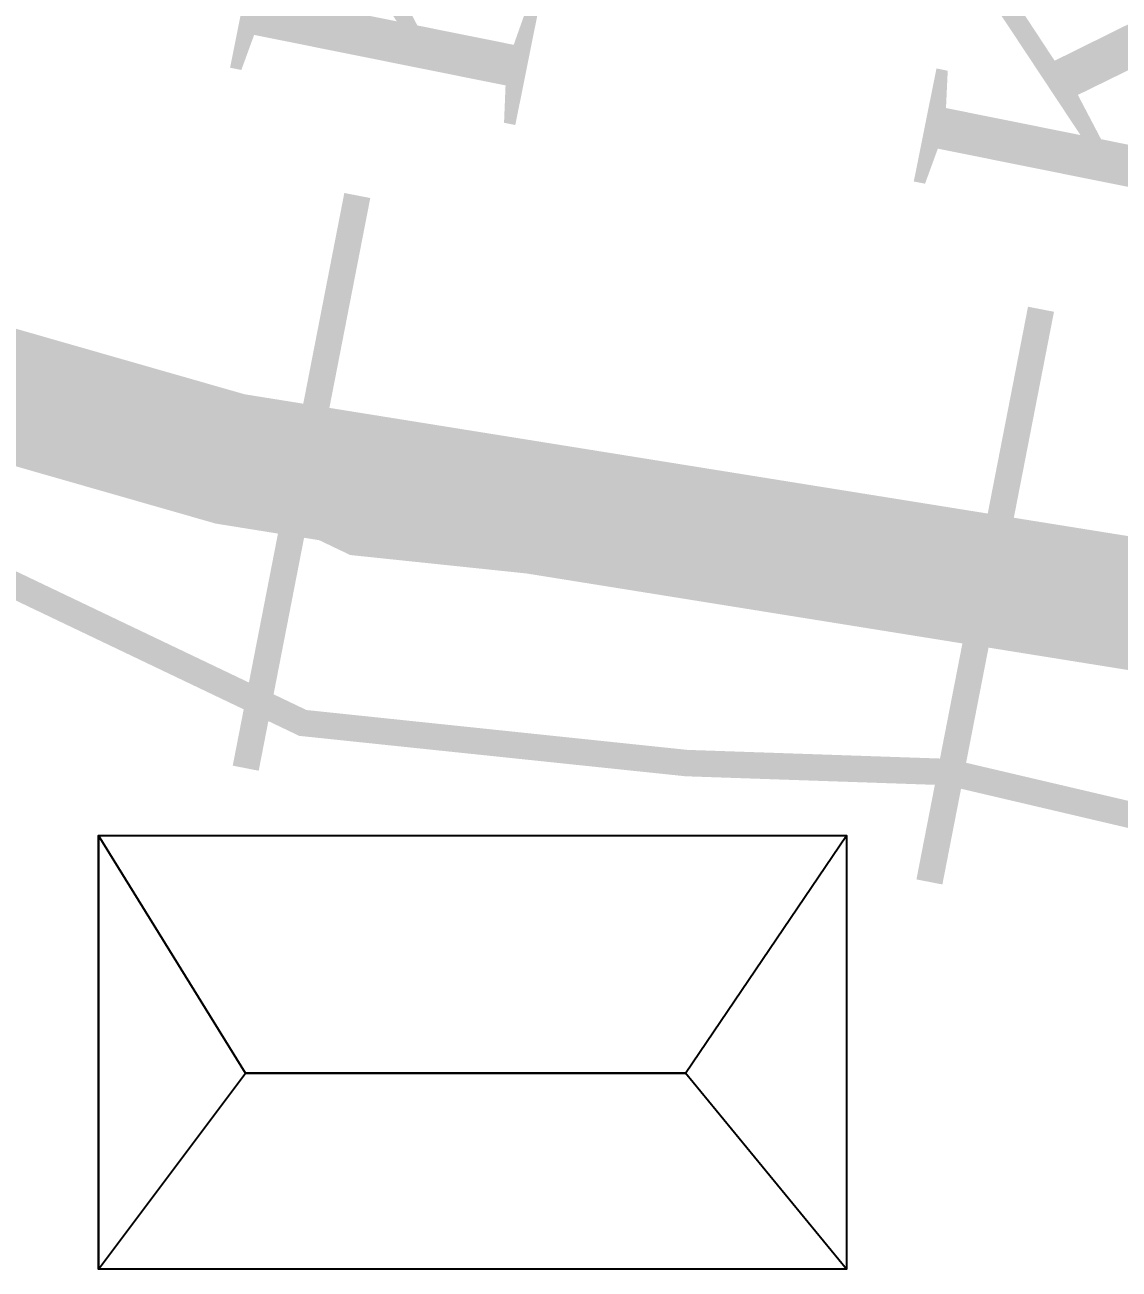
# Model space of a CAD drawing. Header units: inches. Extents: x -885 to 26362, y -28010 to 990.
# Drawn here: x 4378.047 to 4381.294, y -2391.086 to -2387.394 of the extents above; entities that cross this region are included whole.
import ezdxf

# ---------------------------------------------------------------- set-up
doc = ezdxf.new("R2010")
doc.units = ezdxf.units.IN
doc.header["$MEASUREMENT"] = 0
doc.layers.add('BUILDING', color=5, linetype='Continuous', lineweight=15)
doc.layers.add('Text', color=7, linetype='Continuous')
doc.styles.add('Text', font='times.ttf', dxfattribs={"height": 240})

msp = doc.modelspace()

# ---------------------------------------------------------------- linework, layer by layer
at = {"layer": 'BUILDING', "const_width": 0.078483}
for points in [[(4374.860913, -2387.952664), (4378.127331, -2388.501051), (4379.023226, -2388.928892), (4380.048405, -2389.036129), (4380.857988, -2389.063863), (4382.142761, -2389.365237)], [(4374.769952, -2388.494464), (4377.96024, -2389.030071), (4378.871909, -2389.465444), (4380.010376, -2389.584532), (4380.785152, -2389.611073), (4382.004477, -2389.897094)]]:
    msp.add_lwpolyline(points, dxfattribs=at)
at = {"layer": 'Text', "color": 1, "const_width": 0.392416}
msp.add_lwpolyline([(4356.676092, -2384.132801), (4358.060912, -2384.26366), (4359.254439, -2384.101369), (4360.970403, -2384.286261), (4362.646768, -2384.674534), (4364.204335, -2384.840936), (4365.717904, -2384.951871), (4367.596664, -2385.245849), (4369.061834, -2385.513942), (4369.189541, -2386.211482), (4369.774241, -2386.650988), (4369.774241, -2386.650988), (4371.946787, -2386.682312), (4373.162548, -2387.244529), (4375.736495, -2387.845427), (4377.175265, -2388.257735), (4378.656164, -2388.682117), (4380.527995, -2388.982511), (4382.51831, -2389.301919)], dxfattribs=at)
at = {"layer": 'Text', "color": 0, "lineweight": 25, "const_width": 0.078483}
for points in [[(4378.702323, -2389.599685), (4379.033462, -2387.90053)], [(4380.731116, -2389.937163), (4381.062255, -2388.238008)]]:
    msp.add_lwpolyline(points, dxfattribs=at)
at = {"layer": 'Text'}
msp.add_lwpolyline([(4378.265018, -2389.799477), (4380.485036, -2389.799477), (4380.485036, -2391.085922), (4378.265018, -2391.085922)], close=True, dxfattribs=at)
msp.add_lwpolyline([(4380.00731, -2390.504517), (4380.485036, -2389.799477), (4380.485036, -2391.085922), (4380.00731, -2390.504517), (4378.701715, -2390.504517), (4378.265018, -2389.799477), (4378.265018, -2391.085922), (4378.701715, -2390.504517)], dxfattribs=at)
at = {"layer": 'Text', "color": 6}
msp.add_lwpolyline([(4378.701715, -2390.504517), (4380.00731, -2390.504517)], dxfattribs=at)

# ---------------------------------------------------------------- texts
at = {"layer": 'Text', "char_height": 0.86331613, "attachment_point": 1, "rotation": 78.640682, "style": 'Text'}
for s, insert in [('{\\T1.05;KM 14.200}', (4378.648514, -2387.55823)), ('{\\T1.05;KM 14.300}', (4380.677307, -2387.895708))]:
    msp.add_mtext(s, dxfattribs=dict(at, insert=insert))

doc.saveas('drawing.dxf')
